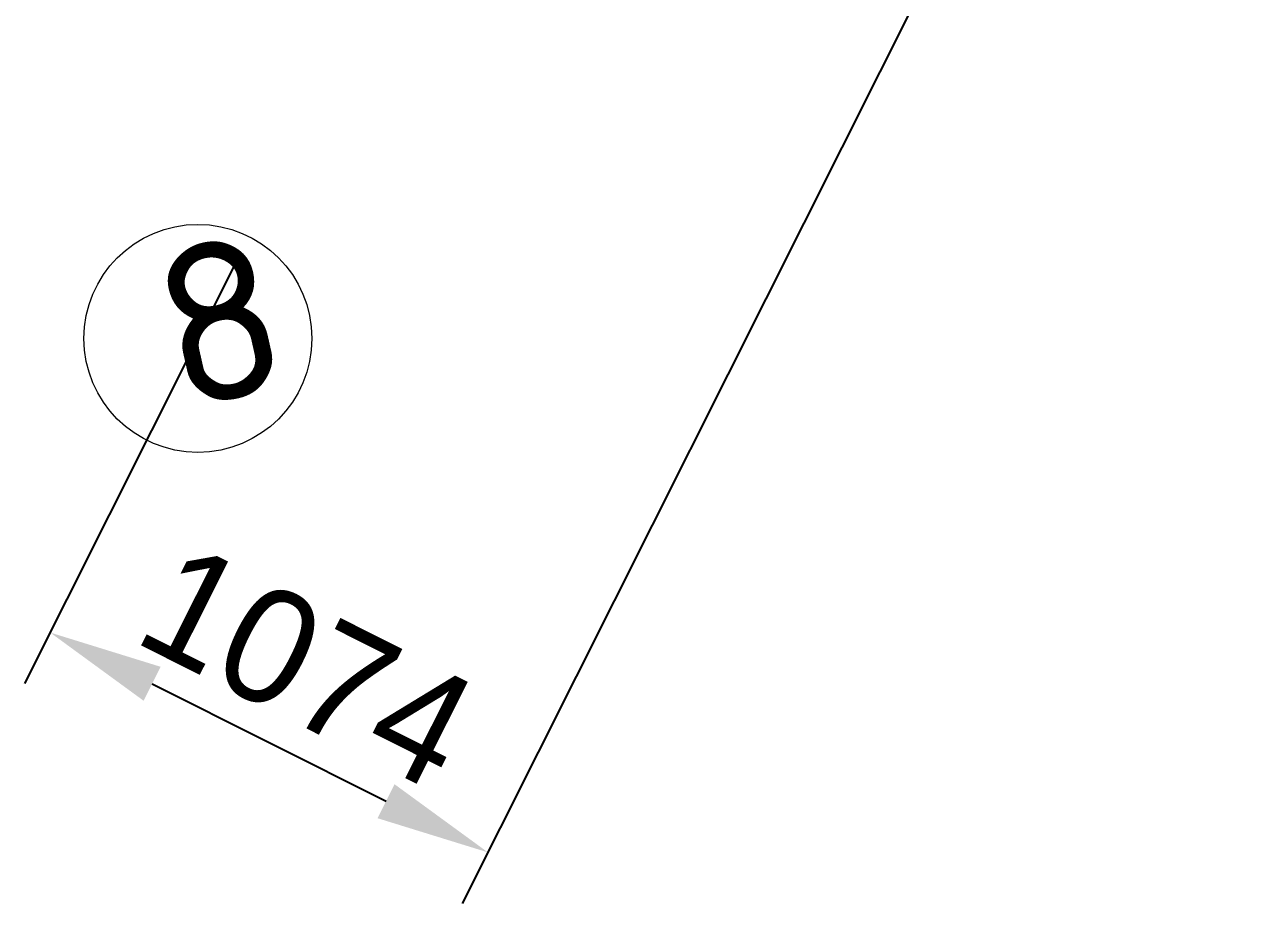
# Model space of a CAD drawing. Header units: millimetres. Extents: x -251276 to -64927, y -339544 to -199359.
# Drawn here: x -251276 to -248573, y -296158 to -294232 of the extents above; entities that cross this region are included whole.
import ezdxf

# ---------------------------------------------------------------- set-up
doc = ezdxf.new("R2010")
doc.units = ezdxf.units.MM
doc.layers.get('0').update_dxf_attribs({"color": 251, "lineweight": 15})
doc.layers.add('размеры', color=7, linetype='Continuous', lineweight=18)
doc.dimstyles.new('Аннотативный', dxfattribs={"dimscale": 0, "dimtxt": 2.5, "dimasz": 2.5, "dimexe": 1.25, "dimexo": 0.625, "dimtad": 1, "dimtxsty": 'Standard', "dimcen": 2.5, "dimadec": 0, "dimazin": 0, "dimtfac": 1, "dimtmove": 0, "dimatfit": 3, "dimfxl": 1, "dimarcsym": 0})

# ---------------------------------------------------------------- blocks, each defined once
blk = doc.blocks.new('*D392')
at = {"color": 0, "lineweight": -2, "transparency": 16777216}
for p, q in [((-248600.7, -292741.7), (-250316.2, -296158.2)), ((-250811.9, -294751.9), (-251276, -295676.2)), ((-250996.5, -295676.7), (-250483.5, -295934.3))]:
    blk.add_line(p, q, dxfattribs=at)
at = {"color": 0, "transparency": 16777216}
for points in [[(-250977.8, -295639.5), (-251015.2, -295713.9), (-251219.9, -295564.5)], [(-250464.9, -295897), (-250502.2, -295971.5), (-250260.1, -296046.4)]]:
    blk.add_solid(points, dxfattribs=at)
at = {"layer": 'Defpoints', "color": 0, "transparency": 16777216}
for p in [(-248572.7, -292685.9), (-250783.9, -294696.1), (-250260.1, -296046.4)]:
    blk.add_point(p, dxfattribs=at)
at = {"color": 0, "transparency": 16777216, "insert": (-250655.9, -295637.9), "char_height": 250, "attachment_point": 5, "rotation": 333.3373}
blk.add_mtext('1074', dxfattribs=at)

msp = doc.modelspace()

# ---------------------------------------------------------------- linework, layer by layer
at = {"layer": 'размеры'}
msp.add_circle((-250896.055, -294919.51), 250, dxfattribs=at)

# ---------------------------------------------------------------- texts
at = {"layer": 'размеры', "insert": (-251014.725, -294739.898), "char_height": 350, "attachment_point": 1, "rotation": 12.749527}
msp.add_mtext_dynamic_manual_height_columns('{\\fISOCPEUR|b0|i0|c204|p34;8}', width=6.11387, gutter_width=12.5, heights=[0], dxfattribs=at)

# ---------------------------------------------------------------- dimensions: what is measured, and where the dimension line sits
dim = msp.add_linear_dim(base=(-250260.132, -296046.447), p1=(-250783.871, -294696.094), p2=(-248572.69, -292685.89), angle=333.337324, dimstyle='Аннотативный')
dim.commit()
dim.dimension.update_dxf_attribs({"geometry": '*D392', "text_midpoint": (-250655.891, -295637.914)})

doc.saveas('drawing.dxf')
